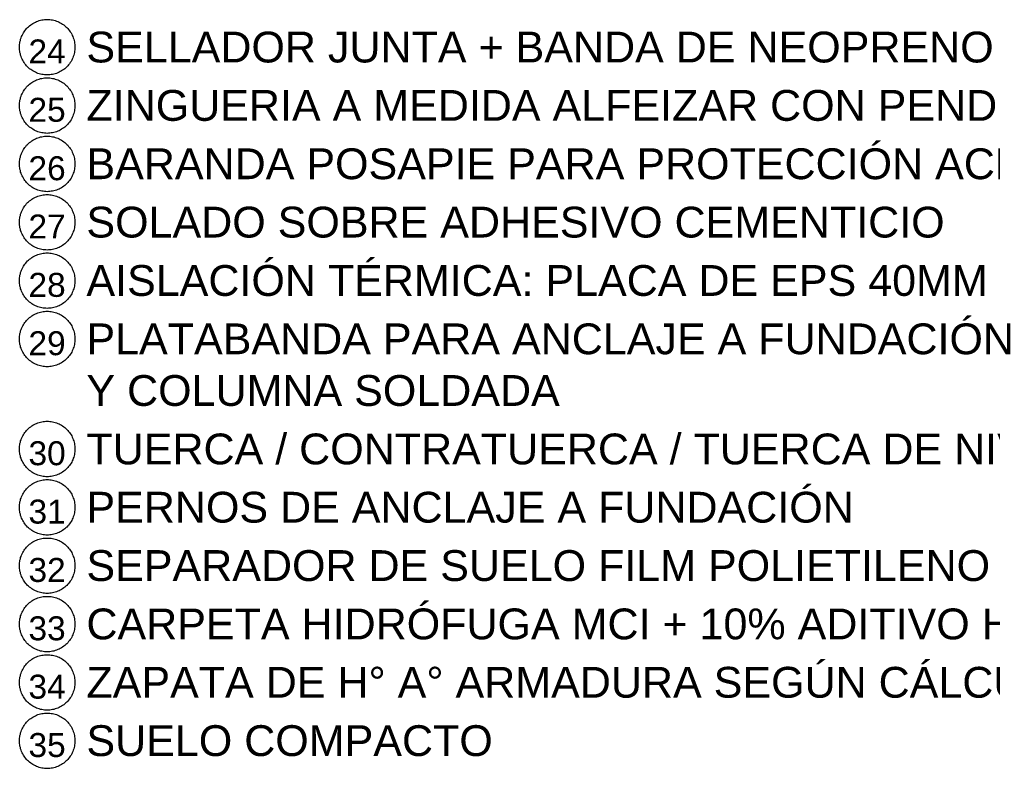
# Model space of a CAD drawing. Header units: millimetres. Extents: x 0 to 5940, y 0 to 8400.
# Drawn here: x 4010 to 5027, y 1641 to 2424 of the extents above; entities that cross this region are included whole.
import ezdxf

# ---------------------------------------------------------------- set-up
doc = ezdxf.new("R2010")
doc.units = ezdxf.units.MM
doc.header["$LTSCALE"] = 20
doc.layers.add('1-CORTE-LINEAS', color=7, linetype='Continuous')
doc.layers.add('3-REFERENCIAS', color=7, linetype='Continuous')
doc.styles.add('ARIAL', font='arial.ttf')

msp = doc.modelspace()

# ---------------------------------------------------------------- linework, layer by layer
at = {"layer": '1-CORTE-LINEAS', "color": 7, "lineweight": 15}
for points in [[(4068, 2395), (4067.9, 2393.6), (4067.8, 2392.2), (4067.7, 2390.8), (4067.4, 2389.4), (4067.1, 2388), (4066.7, 2386.6), (4066.3, 2385.3), (4065.8, 2383.9), (4065.2, 2382.6), (4064.6, 2381.4), (4063.9, 2380.1), (4063.1, 2378.9), (4062.3, 2377.8), (4061.4, 2376.6), (4060.5, 2375.6), (4059.5, 2374.5), (4058.5, 2373.6), (4057.4, 2372.6), (4056.3, 2371.8), (4055.1, 2370.9), (4053.9, 2370.2), (4052.7, 2369.5), (4051.4, 2368.8), (4050.1, 2368.3), (4048.7, 2367.7), (4047.4, 2367.3), (4046, 2366.9), (4044.6, 2366.6), (4043.2, 2366.4), (4041.8, 2366.2), (4040.4, 2366.1), (4039, 2366), (4037.6, 2366.1), (4036.1, 2366.2), (4034.7, 2366.4), (4033.3, 2366.6), (4031.9, 2366.9), (4030.6, 2367.3), (4029.2, 2367.7), (4027.9, 2368.3), (4026.6, 2368.8), (4025.3, 2369.5), (4024.1, 2370.2), (4022.9, 2370.9), (4021.7, 2371.8), (4020.6, 2372.6), (4019.5, 2373.6), (4018.5, 2374.5), (4017.5, 2375.6), (4016.6, 2376.6), (4015.7, 2377.8), (4014.9, 2378.9), (4014.1, 2380.1), (4013.4, 2381.4), (4012.8, 2382.6), (4012.2, 2383.9), (4011.7, 2385.3), (4011.2, 2386.6), (4010.9, 2388), (4010.5, 2389.4), (4010.3, 2390.8), (4010.1, 2392.2), (4010, 2393.6), (4010, 2395), (4010, 2396.5), (4010.1, 2397.9), (4010.3, 2399.3), (4010.5, 2400.7), (4010.9, 2402.1), (4011.2, 2403.5), (4011.7, 2404.8), (4012.2, 2406.1), (4012.8, 2407.4), (4013.4, 2408.7), (4014.1, 2410), (4014.9, 2411.2), (4015.7, 2412.3), (4016.6, 2413.4), (4017.5, 2414.5), (4018.5, 2415.5), (4019.5, 2416.5), (4020.6, 2417.5), (4021.7, 2418.3), (4022.9, 2419.2), (4024.1, 2419.9), (4025.3, 2420.6), (4026.6, 2421.3), (4027.9, 2421.8), (4029.2, 2422.3), (4030.6, 2422.8), (4031.9, 2423.2), (4033.3, 2423.5), (4034.7, 2423.7), (4036.1, 2423.9), (4037.6, 2424), (4039, 2424), (4040.4, 2424), (4041.8, 2423.9), (4043.2, 2423.7), (4044.6, 2423.5), (4046, 2423.2), (4047.4, 2422.8), (4048.7, 2422.3), (4050.1, 2421.8), (4051.4, 2421.3), (4052.7, 2420.6), (4053.9, 2419.9), (4055.1, 2419.2), (4056.3, 2418.3), (4057.4, 2417.5), (4058.5, 2416.5), (4059.5, 2415.5), (4060.5, 2414.5), (4061.4, 2413.4), (4062.3, 2412.3), (4063.1, 2411.2), (4063.9, 2410), (4064.6, 2408.7), (4065.2, 2407.4), (4065.8, 2406.1), (4066.3, 2404.8), (4066.7, 2403.5), (4067.1, 2402.1), (4067.4, 2400.7), (4067.7, 2399.3), (4067.8, 2397.9), (4067.9, 2396.5), (4068, 2395)], [(4068, 2334), (4067.9, 2332.6), (4067.8, 2331.2), (4067.7, 2329.8), (4067.4, 2328.4), (4067.1, 2327), (4066.7, 2325.6), (4066.3, 2324.3), (4065.8, 2322.9), (4065.2, 2321.6), (4064.6, 2320.4), (4063.9, 2319.1), (4063.1, 2317.9), (4062.3, 2316.8), (4061.4, 2315.6), (4060.5, 2314.6), (4059.5, 2313.5), (4058.5, 2312.6), (4057.4, 2311.6), (4056.3, 2310.8), (4055.1, 2309.9), (4053.9, 2309.2), (4052.7, 2308.5), (4051.4, 2307.8), (4050.1, 2307.3), (4048.7, 2306.7), (4047.4, 2306.3), (4046, 2305.9), (4044.6, 2305.6), (4043.2, 2305.4), (4041.8, 2305.2), (4040.4, 2305.1), (4039, 2305), (4037.6, 2305.1), (4036.1, 2305.2), (4034.7, 2305.4), (4033.3, 2305.6), (4031.9, 2305.9), (4030.6, 2306.3), (4029.2, 2306.7), (4027.9, 2307.3), (4026.6, 2307.8), (4025.3, 2308.5), (4024.1, 2309.2), (4022.9, 2309.9), (4021.7, 2310.8), (4020.6, 2311.6), (4019.5, 2312.6), (4018.5, 2313.5), (4017.5, 2314.6), (4016.6, 2315.6), (4015.7, 2316.8), (4014.9, 2317.9), (4014.1, 2319.1), (4013.4, 2320.4), (4012.8, 2321.6), (4012.2, 2322.9), (4011.7, 2324.3), (4011.2, 2325.6), (4010.9, 2327), (4010.5, 2328.4), (4010.3, 2329.8), (4010.1, 2331.2), (4010, 2332.6), (4010, 2334), (4010, 2335.5), (4010.1, 2336.9), (4010.3, 2338.3), (4010.5, 2339.7), (4010.9, 2341.1), (4011.2, 2342.5), (4011.7, 2343.8), (4012.2, 2345.1), (4012.8, 2346.4), (4013.4, 2347.7), (4014.1, 2349), (4014.9, 2350.2), (4015.7, 2351.3), (4016.6, 2352.4), (4017.5, 2353.5), (4018.5, 2354.5), (4019.5, 2355.5), (4020.6, 2356.5), (4021.7, 2357.3), (4022.9, 2358.2), (4024.1, 2358.9), (4025.3, 2359.6), (4026.6, 2360.3), (4027.9, 2360.8), (4029.2, 2361.3), (4030.6, 2361.8), (4031.9, 2362.2), (4033.3, 2362.5), (4034.7, 2362.7), (4036.1, 2362.9), (4037.6, 2363), (4039, 2363), (4040.4, 2363), (4041.8, 2362.9), (4043.2, 2362.7), (4044.6, 2362.5), (4046, 2362.2), (4047.4, 2361.8), (4048.7, 2361.3), (4050.1, 2360.8), (4051.4, 2360.3), (4052.7, 2359.6), (4053.9, 2358.9), (4055.1, 2358.2), (4056.3, 2357.3), (4057.4, 2356.5), (4058.5, 2355.5), (4059.5, 2354.5), (4060.5, 2353.5), (4061.4, 2352.4), (4062.3, 2351.3), (4063.1, 2350.2), (4063.9, 2349), (4064.6, 2347.7), (4065.2, 2346.4), (4065.8, 2345.1), (4066.3, 2343.8), (4066.7, 2342.5), (4067.1, 2341.1), (4067.4, 2339.7), (4067.7, 2338.3), (4067.8, 2336.9), (4067.9, 2335.5), (4068, 2334)], [(4068, 2273), (4067.9, 2271.6), (4067.8, 2270.2), (4067.7, 2268.8), (4067.4, 2267.4), (4067.1, 2266), (4066.7, 2264.6), (4066.3, 2263.3), (4065.8, 2261.9), (4065.2, 2260.6), (4064.6, 2259.4), (4063.9, 2258.1), (4063.1, 2256.9), (4062.3, 2255.8), (4061.4, 2254.6), (4060.5, 2253.6), (4059.5, 2252.5), (4058.5, 2251.6), (4057.4, 2250.6), (4056.3, 2249.8), (4055.1, 2248.9), (4053.9, 2248.2), (4052.7, 2247.5), (4051.4, 2246.8), (4050.1, 2246.3), (4048.7, 2245.7), (4047.4, 2245.3), (4046, 2244.9), (4044.6, 2244.6), (4043.2, 2244.4), (4041.8, 2244.2), (4040.4, 2244.1), (4039, 2244), (4037.6, 2244.1), (4036.1, 2244.2), (4034.7, 2244.4), (4033.3, 2244.6), (4031.9, 2244.9), (4030.6, 2245.3), (4029.2, 2245.7), (4027.9, 2246.3), (4026.6, 2246.8), (4025.3, 2247.5), (4024.1, 2248.2), (4022.9, 2248.9), (4021.7, 2249.8), (4020.6, 2250.6), (4019.5, 2251.6), (4018.5, 2252.5), (4017.5, 2253.6), (4016.6, 2254.6), (4015.7, 2255.8), (4014.9, 2256.9), (4014.1, 2258.1), (4013.4, 2259.4), (4012.8, 2260.6), (4012.2, 2261.9), (4011.7, 2263.3), (4011.2, 2264.6), (4010.9, 2266), (4010.5, 2267.4), (4010.3, 2268.8), (4010.1, 2270.2), (4010, 2271.6), (4010, 2273), (4010, 2274.5), (4010.1, 2275.9), (4010.3, 2277.3), (4010.5, 2278.7), (4010.9, 2280.1), (4011.2, 2281.5), (4011.7, 2282.8), (4012.2, 2284.1), (4012.8, 2285.4), (4013.4, 2286.7), (4014.1, 2288), (4014.9, 2289.2), (4015.7, 2290.3), (4016.6, 2291.4), (4017.5, 2292.5), (4018.5, 2293.5), (4019.5, 2294.5), (4020.6, 2295.5), (4021.7, 2296.3), (4022.9, 2297.2), (4024.1, 2297.9), (4025.3, 2298.6), (4026.6, 2299.3), (4027.9, 2299.8), (4029.2, 2300.3), (4030.6, 2300.8), (4031.9, 2301.2), (4033.3, 2301.5), (4034.7, 2301.7), (4036.1, 2301.9), (4037.6, 2302), (4039, 2302), (4040.4, 2302), (4041.8, 2301.9), (4043.2, 2301.7), (4044.6, 2301.5), (4046, 2301.2), (4047.4, 2300.8), (4048.7, 2300.3), (4050.1, 2299.8), (4051.4, 2299.3), (4052.7, 2298.6), (4053.9, 2297.9), (4055.1, 2297.2), (4056.3, 2296.3), (4057.4, 2295.5), (4058.5, 2294.5), (4059.5, 2293.5), (4060.5, 2292.5), (4061.4, 2291.4), (4062.3, 2290.3), (4063.1, 2289.2), (4063.9, 2288), (4064.6, 2286.7), (4065.2, 2285.4), (4065.8, 2284.1), (4066.3, 2282.8), (4066.7, 2281.5), (4067.1, 2280.1), (4067.4, 2278.7), (4067.7, 2277.3), (4067.8, 2275.9), (4067.9, 2274.5), (4068, 2273)], [(4068, 2212), (4067.9, 2210.6), (4067.8, 2209.2), (4067.7, 2207.8), (4067.4, 2206.4), (4067.1, 2205), (4066.7, 2203.6), (4066.3, 2202.3), (4065.8, 2200.9), (4065.2, 2199.6), (4064.6, 2198.4), (4063.9, 2197.1), (4063.1, 2195.9), (4062.3, 2194.8), (4061.4, 2193.6), (4060.5, 2192.6), (4059.5, 2191.5), (4058.5, 2190.6), (4057.4, 2189.6), (4056.3, 2188.8), (4055.1, 2187.9), (4053.9, 2187.2), (4052.7, 2186.5), (4051.4, 2185.8), (4050.1, 2185.3), (4048.7, 2184.7), (4047.4, 2184.3), (4046, 2183.9), (4044.6, 2183.6), (4043.2, 2183.4), (4041.8, 2183.2), (4040.4, 2183.1), (4039, 2183), (4037.6, 2183.1), (4036.1, 2183.2), (4034.7, 2183.4), (4033.3, 2183.6), (4031.9, 2183.9), (4030.6, 2184.3), (4029.2, 2184.7), (4027.9, 2185.3), (4026.6, 2185.8), (4025.3, 2186.5), (4024.1, 2187.2), (4022.9, 2187.9), (4021.7, 2188.8), (4020.6, 2189.6), (4019.5, 2190.6), (4018.5, 2191.5), (4017.5, 2192.6), (4016.6, 2193.6), (4015.7, 2194.8), (4014.9, 2195.9), (4014.1, 2197.1), (4013.4, 2198.4), (4012.8, 2199.6), (4012.2, 2200.9), (4011.7, 2202.3), (4011.2, 2203.6), (4010.9, 2205), (4010.5, 2206.4), (4010.3, 2207.8), (4010.1, 2209.2), (4010, 2210.6), (4010, 2212), (4010, 2213.5), (4010.1, 2214.9), (4010.3, 2216.3), (4010.5, 2217.7), (4010.9, 2219.1), (4011.2, 2220.5), (4011.7, 2221.8), (4012.2, 2223.1), (4012.8, 2224.4), (4013.4, 2225.7), (4014.1, 2227), (4014.9, 2228.2), (4015.7, 2229.3), (4016.6, 2230.4), (4017.5, 2231.5), (4018.5, 2232.6), (4019.5, 2233.5), (4020.6, 2234.5), (4021.7, 2235.3), (4022.9, 2236.2), (4024.1, 2236.9), (4025.3, 2237.6), (4026.6, 2238.3), (4027.9, 2238.8), (4029.2, 2239.3), (4030.6, 2239.8), (4031.9, 2240.2), (4033.3, 2240.5), (4034.7, 2240.7), (4036.1, 2240.9), (4037.6, 2241), (4039, 2241), (4040.4, 2241), (4041.8, 2240.9), (4043.2, 2240.7), (4044.6, 2240.5), (4046, 2240.2), (4047.4, 2239.8), (4048.7, 2239.3), (4050.1, 2238.8), (4051.4, 2238.3), (4052.7, 2237.6), (4053.9, 2236.9), (4055.1, 2236.2), (4056.3, 2235.3), (4057.4, 2234.5), (4058.5, 2233.5), (4059.5, 2232.6), (4060.5, 2231.5), (4061.4, 2230.4), (4062.3, 2229.3), (4063.1, 2228.2), (4063.9, 2227), (4064.6, 2225.7), (4065.2, 2224.4), (4065.8, 2223.1), (4066.3, 2221.8), (4066.7, 2220.5), (4067.1, 2219.1), (4067.4, 2217.7), (4067.7, 2216.3), (4067.8, 2214.9), (4067.9, 2213.5), (4068, 2212)], [(4068, 2151), (4067.9, 2149.6), (4067.8, 2148.2), (4067.7, 2146.8), (4067.4, 2145.4), (4067.1, 2144), (4066.7, 2142.6), (4066.3, 2141.3), (4065.8, 2139.9), (4065.2, 2138.6), (4064.6, 2137.4), (4063.9, 2136.1), (4063.1, 2134.9), (4062.3, 2133.8), (4061.4, 2132.6), (4060.5, 2131.6), (4059.5, 2130.5), (4058.5, 2129.6), (4057.4, 2128.6), (4056.3, 2127.8), (4055.1, 2126.9), (4053.9, 2126.2), (4052.7, 2125.5), (4051.4, 2124.8), (4050.1, 2124.3), (4048.7, 2123.7), (4047.4, 2123.3), (4046, 2122.9), (4044.6, 2122.6), (4043.2, 2122.4), (4041.8, 2122.2), (4040.4, 2122.1), (4039, 2122), (4037.6, 2122.1), (4036.1, 2122.2), (4034.7, 2122.4), (4033.3, 2122.6), (4031.9, 2122.9), (4030.6, 2123.3), (4029.2, 2123.7), (4027.9, 2124.3), (4026.6, 2124.8), (4025.3, 2125.5), (4024.1, 2126.2), (4022.9, 2126.9), (4021.7, 2127.8), (4020.6, 2128.6), (4019.5, 2129.6), (4018.5, 2130.5), (4017.5, 2131.6), (4016.6, 2132.6), (4015.7, 2133.8), (4014.9, 2134.9), (4014.1, 2136.1), (4013.4, 2137.4), (4012.8, 2138.6), (4012.2, 2139.9), (4011.7, 2141.3), (4011.2, 2142.6), (4010.9, 2144), (4010.5, 2145.4), (4010.3, 2146.8), (4010.1, 2148.2), (4010, 2149.6), (4010, 2151), (4010, 2152.5), (4010.1, 2153.9), (4010.3, 2155.3), (4010.5, 2156.7), (4010.9, 2158.1), (4011.2, 2159.5), (4011.7, 2160.8), (4012.2, 2162.1), (4012.8, 2163.4), (4013.4, 2164.7), (4014.1, 2166), (4014.9, 2167.2), (4015.7, 2168.3), (4016.6, 2169.4), (4017.5, 2170.5), (4018.5, 2171.6), (4019.5, 2172.5), (4020.6, 2173.5), (4021.7, 2174.3), (4022.9, 2175.2), (4024.1, 2175.9), (4025.3, 2176.6), (4026.6, 2177.3), (4027.9, 2177.8), (4029.2, 2178.3), (4030.6, 2178.8), (4031.9, 2179.2), (4033.3, 2179.5), (4034.7, 2179.7), (4036.1, 2179.9), (4037.6, 2180), (4039, 2180), (4040.4, 2180), (4041.8, 2179.9), (4043.2, 2179.7), (4044.6, 2179.5), (4046, 2179.2), (4047.4, 2178.8), (4048.7, 2178.3), (4050.1, 2177.8), (4051.4, 2177.3), (4052.7, 2176.6), (4053.9, 2175.9), (4055.1, 2175.2), (4056.3, 2174.3), (4057.4, 2173.5), (4058.5, 2172.5), (4059.5, 2171.5), (4060.5, 2170.5), (4061.4, 2169.4), (4062.3, 2168.3), (4063.1, 2167.2), (4063.9, 2166), (4064.6, 2164.7), (4065.2, 2163.4), (4065.8, 2162.1), (4066.3, 2160.8), (4066.7, 2159.5), (4067.1, 2158.1), (4067.4, 2156.7), (4067.7, 2155.3), (4067.8, 2153.9), (4067.9, 2152.5), (4068, 2151)], [(4068, 2090), (4067.9, 2088.6), (4067.8, 2087.2), (4067.7, 2085.8), (4067.4, 2084.4), (4067.1, 2083), (4066.7, 2081.6), (4066.3, 2080.3), (4065.8, 2078.9), (4065.2, 2077.6), (4064.6, 2076.4), (4063.9, 2075.1), (4063.1, 2073.9), (4062.3, 2072.8), (4061.4, 2071.6), (4060.5, 2070.6), (4059.5, 2069.5), (4058.5, 2068.6), (4057.4, 2067.6), (4056.3, 2066.8), (4055.1, 2065.9), (4053.9, 2065.2), (4052.7, 2064.5), (4051.4, 2063.8), (4050.1, 2063.3), (4048.7, 2062.7), (4047.4, 2062.3), (4046, 2061.9), (4044.6, 2061.6), (4043.2, 2061.4), (4041.8, 2061.2), (4040.4, 2061.1), (4039, 2061), (4037.6, 2061.1), (4036.1, 2061.2), (4034.7, 2061.4), (4033.3, 2061.6), (4031.9, 2061.9), (4030.6, 2062.3), (4029.2, 2062.7), (4027.9, 2063.3), (4026.6, 2063.8), (4025.3, 2064.5), (4024.1, 2065.2), (4022.9, 2065.9), (4021.7, 2066.8), (4020.6, 2067.6), (4019.5, 2068.6), (4018.5, 2069.5), (4017.5, 2070.6), (4016.6, 2071.6), (4015.7, 2072.8), (4014.9, 2073.9), (4014.1, 2075.1), (4013.4, 2076.4), (4012.8, 2077.6), (4012.2, 2078.9), (4011.7, 2080.3), (4011.2, 2081.6), (4010.9, 2083), (4010.5, 2084.4), (4010.3, 2085.8), (4010.1, 2087.2), (4010, 2088.6), (4010, 2090), (4010, 2091.5), (4010.1, 2092.9), (4010.3, 2094.3), (4010.5, 2095.7), (4010.9, 2097.1), (4011.2, 2098.5), (4011.7, 2099.8), (4012.2, 2101.1), (4012.8, 2102.4), (4013.4, 2103.7), (4014.1, 2105), (4014.9, 2106.2), (4015.7, 2107.3), (4016.6, 2108.4), (4017.5, 2109.5), (4018.5, 2110.5), (4019.5, 2111.5), (4020.6, 2112.5), (4021.7, 2113.3), (4022.9, 2114.2), (4024.1, 2114.9), (4025.3, 2115.6), (4026.6, 2116.3), (4027.9, 2116.8), (4029.2, 2117.3), (4030.6, 2117.8), (4031.9, 2118.2), (4033.3, 2118.5), (4034.7, 2118.7), (4036.1, 2118.9), (4037.6, 2119), (4039, 2119), (4040.4, 2119), (4041.8, 2118.9), (4043.2, 2118.7), (4044.6, 2118.5), (4046, 2118.2), (4047.4, 2117.8), (4048.7, 2117.3), (4050.1, 2116.8), (4051.4, 2116.3), (4052.7, 2115.6), (4053.9, 2114.9), (4055.1, 2114.2), (4056.3, 2113.3), (4057.4, 2112.5), (4058.5, 2111.5), (4059.5, 2110.5), (4060.5, 2109.5), (4061.4, 2108.4), (4062.3, 2107.3), (4063.1, 2106.2), (4063.9, 2105), (4064.6, 2103.7), (4065.2, 2102.4), (4065.8, 2101.1), (4066.3, 2099.8), (4066.7, 2098.5), (4067.1, 2097.1), (4067.4, 2095.7), (4067.7, 2094.3), (4067.8, 2092.9), (4067.9, 2091.5), (4068, 2090)], [(4068, 1975), (4067.9, 1973.6), (4067.8, 1972.2), (4067.7, 1970.8), (4067.4, 1969.4), (4067.1, 1968), (4066.7, 1966.6), (4066.3, 1965.3), (4065.8, 1963.9), (4065.2, 1962.6), (4064.6, 1961.4), (4063.9, 1960.1), (4063.1, 1958.9), (4062.3, 1957.8), (4061.4, 1956.6), (4060.5, 1955.6), (4059.5, 1954.5), (4058.5, 1953.6), (4057.4, 1952.6), (4056.3, 1951.8), (4055.1, 1950.9), (4053.9, 1950.2), (4052.7, 1949.5), (4051.4, 1948.8), (4050.1, 1948.3), (4048.7, 1947.7), (4047.4, 1947.3), (4046, 1946.9), (4044.6, 1946.6), (4043.2, 1946.4), (4041.8, 1946.2), (4040.4, 1946.1), (4039, 1946), (4037.6, 1946.1), (4036.1, 1946.2), (4034.7, 1946.4), (4033.3, 1946.6), (4031.9, 1946.9), (4030.6, 1947.3), (4029.2, 1947.7), (4027.9, 1948.3), (4026.6, 1948.8), (4025.3, 1949.5), (4024.1, 1950.2), (4022.9, 1950.9), (4021.7, 1951.8), (4020.6, 1952.6), (4019.5, 1953.6), (4018.5, 1954.5), (4017.5, 1955.6), (4016.6, 1956.6), (4015.7, 1957.8), (4014.9, 1958.9), (4014.1, 1960.1), (4013.4, 1961.4), (4012.8, 1962.6), (4012.2, 1963.9), (4011.7, 1965.3), (4011.2, 1966.6), (4010.9, 1968), (4010.5, 1969.4), (4010.3, 1970.8), (4010.1, 1972.2), (4010, 1973.6), (4010, 1975), (4010, 1976.5), (4010.1, 1977.9), (4010.3, 1979.3), (4010.5, 1980.7), (4010.9, 1982.1), (4011.2, 1983.5), (4011.7, 1984.8), (4012.2, 1986.1), (4012.8, 1987.4), (4013.4, 1988.7), (4014.1, 1990), (4014.9, 1991.2), (4015.7, 1992.3), (4016.6, 1993.4), (4017.5, 1994.5), (4018.5, 1995.6), (4019.5, 1996.5), (4020.6, 1997.5), (4021.7, 1998.3), (4022.9, 1999.2), (4024.1, 1999.9), (4025.3, 2000.6), (4026.6, 2001.3), (4027.9, 2001.8), (4029.2, 2002.4), (4030.6, 2002.8), (4031.9, 2003.2), (4033.3, 2003.5), (4034.7, 2003.7), (4036.1, 2003.9), (4037.6, 2004), (4039, 2004), (4040.4, 2004), (4041.8, 2003.9), (4043.2, 2003.7), (4044.6, 2003.5), (4046, 2003.2), (4047.4, 2002.8), (4048.7, 2002.4), (4050.1, 2001.8), (4051.4, 2001.3), (4052.7, 2000.6), (4053.9, 1999.9), (4055.1, 1999.2), (4056.3, 1998.3), (4057.4, 1997.5), (4058.5, 1996.5), (4059.5, 1995.6), (4060.5, 1994.5), (4061.4, 1993.4), (4062.3, 1992.3), (4063.1, 1991.2), (4063.9, 1990), (4064.6, 1988.7), (4065.2, 1987.4), (4065.8, 1986.1), (4066.3, 1984.8), (4066.7, 1983.5), (4067.1, 1982.1), (4067.4, 1980.7), (4067.7, 1979.3), (4067.8, 1977.9), (4067.9, 1976.5), (4068, 1975)], [(4068, 1914), (4067.9, 1912.6), (4067.8, 1911.2), (4067.7, 1909.8), (4067.4, 1908.4), (4067.1, 1907), (4066.7, 1905.6), (4066.3, 1904.3), (4065.8, 1902.9), (4065.2, 1901.6), (4064.6, 1900.4), (4063.9, 1899.1), (4063.1, 1897.9), (4062.3, 1896.8), (4061.4, 1895.6), (4060.5, 1894.6), (4059.5, 1893.5), (4058.5, 1892.6), (4057.4, 1891.6), (4056.3, 1890.8), (4055.1, 1889.9), (4053.9, 1889.2), (4052.7, 1888.5), (4051.4, 1887.8), (4050.1, 1887.3), (4048.7, 1886.7), (4047.4, 1886.3), (4046, 1885.9), (4044.6, 1885.6), (4043.2, 1885.4), (4041.8, 1885.2), (4040.4, 1885.1), (4039, 1885), (4037.6, 1885.1), (4036.1, 1885.2), (4034.7, 1885.4), (4033.3, 1885.6), (4031.9, 1885.9), (4030.6, 1886.3), (4029.2, 1886.7), (4027.9, 1887.3), (4026.6, 1887.8), (4025.3, 1888.5), (4024.1, 1889.2), (4022.9, 1889.9), (4021.7, 1890.8), (4020.6, 1891.6), (4019.5, 1892.6), (4018.5, 1893.5), (4017.5, 1894.6), (4016.6, 1895.6), (4015.7, 1896.8), (4014.9, 1897.9), (4014.1, 1899.1), (4013.4, 1900.4), (4012.8, 1901.6), (4012.2, 1902.9), (4011.7, 1904.3), (4011.2, 1905.6), (4010.9, 1907), (4010.5, 1908.4), (4010.3, 1909.8), (4010.1, 1911.2), (4010, 1912.6), (4010, 1914), (4010, 1915.5), (4010.1, 1916.9), (4010.3, 1918.3), (4010.5, 1919.7), (4010.9, 1921.1), (4011.2, 1922.5), (4011.7, 1923.8), (4012.2, 1925.1), (4012.8, 1926.4), (4013.4, 1927.7), (4014.1, 1929), (4014.9, 1930.2), (4015.7, 1931.3), (4016.6, 1932.4), (4017.5, 1933.5), (4018.5, 1934.6), (4019.5, 1935.5), (4020.6, 1936.5), (4021.7, 1937.3), (4022.9, 1938.2), (4024.1, 1938.9), (4025.3, 1939.6), (4026.6, 1940.3), (4027.9, 1940.8), (4029.2, 1941.4), (4030.6, 1941.8), (4031.9, 1942.2), (4033.3, 1942.5), (4034.7, 1942.7), (4036.1, 1942.9), (4037.6, 1943), (4039, 1943), (4040.4, 1943), (4041.8, 1942.9), (4043.2, 1942.7), (4044.6, 1942.5), (4046, 1942.2), (4047.4, 1941.8), (4048.7, 1941.4), (4050.1, 1940.8), (4051.4, 1940.3), (4052.7, 1939.6), (4053.9, 1938.9), (4055.1, 1938.2), (4056.3, 1937.3), (4057.4, 1936.5), (4058.5, 1935.5), (4059.5, 1934.6), (4060.5, 1933.5), (4061.4, 1932.4), (4062.3, 1931.3), (4063.1, 1930.2), (4063.9, 1929), (4064.6, 1927.7), (4065.2, 1926.4), (4065.8, 1925.1), (4066.3, 1923.8), (4066.7, 1922.5), (4067.1, 1921.1), (4067.4, 1919.7), (4067.7, 1918.3), (4067.8, 1916.9), (4067.9, 1915.5), (4068, 1914)], [(4068, 1853), (4067.9, 1851.6), (4067.8, 1850.2), (4067.7, 1848.8), (4067.4, 1847.4), (4067.1, 1846), (4066.7, 1844.6), (4066.3, 1843.3), (4065.8, 1841.9), (4065.2, 1840.6), (4064.6, 1839.4), (4063.9, 1838.1), (4063.1, 1836.9), (4062.3, 1835.8), (4061.4, 1834.6), (4060.5, 1833.6), (4059.5, 1832.5), (4058.5, 1831.6), (4057.4, 1830.6), (4056.3, 1829.8), (4055.1, 1828.9), (4053.9, 1828.2), (4052.7, 1827.5), (4051.4, 1826.8), (4050.1, 1826.3), (4048.7, 1825.7), (4047.4, 1825.3), (4046, 1824.9), (4044.6, 1824.6), (4043.2, 1824.4), (4041.8, 1824.2), (4040.4, 1824.1), (4039, 1824), (4037.6, 1824.1), (4036.1, 1824.2), (4034.7, 1824.4), (4033.3, 1824.6), (4031.9, 1824.9), (4030.6, 1825.3), (4029.2, 1825.7), (4027.9, 1826.3), (4026.6, 1826.8), (4025.3, 1827.5), (4024.1, 1828.2), (4022.9, 1828.9), (4021.7, 1829.8), (4020.6, 1830.6), (4019.5, 1831.6), (4018.5, 1832.5), (4017.5, 1833.6), (4016.6, 1834.6), (4015.7, 1835.8), (4014.9, 1836.9), (4014.1, 1838.1), (4013.4, 1839.4), (4012.8, 1840.6), (4012.2, 1841.9), (4011.7, 1843.3), (4011.2, 1844.6), (4010.9, 1846), (4010.5, 1847.4), (4010.3, 1848.8), (4010.1, 1850.2), (4010, 1851.6), (4010, 1853), (4010, 1854.5), (4010.1, 1855.9), (4010.3, 1857.3), (4010.5, 1858.7), (4010.9, 1860.1), (4011.2, 1861.5), (4011.7, 1862.8), (4012.2, 1864.1), (4012.8, 1865.4), (4013.4, 1866.7), (4014.1, 1868), (4014.9, 1869.2), (4015.7, 1870.3), (4016.6, 1871.4), (4017.5, 1872.5), (4018.5, 1873.6), (4019.5, 1874.5), (4020.6, 1875.5), (4021.7, 1876.3), (4022.9, 1877.2), (4024.1, 1877.9), (4025.3, 1878.6), (4026.6, 1879.3), (4027.9, 1879.8), (4029.2, 1880.4), (4030.6, 1880.8), (4031.9, 1881.2), (4033.3, 1881.5), (4034.7, 1881.7), (4036.1, 1881.9), (4037.6, 1882), (4039, 1882), (4040.4, 1882), (4041.8, 1881.9), (4043.2, 1881.7), (4044.6, 1881.5), (4046, 1881.2), (4047.4, 1880.8), (4048.7, 1880.4), (4050.1, 1879.8), (4051.4, 1879.3), (4052.7, 1878.6), (4053.9, 1877.9), (4055.1, 1877.2), (4056.3, 1876.3), (4057.4, 1875.5), (4058.5, 1874.5), (4059.5, 1873.6), (4060.5, 1872.5), (4061.4, 1871.4), (4062.3, 1870.3), (4063.1, 1869.2), (4063.9, 1868), (4064.6, 1866.7), (4065.2, 1865.4), (4065.8, 1864.1), (4066.3, 1862.8), (4066.7, 1861.5), (4067.1, 1860.1), (4067.4, 1858.7), (4067.7, 1857.3), (4067.8, 1855.9), (4067.9, 1854.5), (4068, 1853)], [(4068, 1792), (4067.9, 1790.6), (4067.8, 1789.2), (4067.7, 1787.8), (4067.4, 1786.4), (4067.1, 1785), (4066.7, 1783.6), (4066.3, 1782.3), (4065.8, 1780.9), (4065.2, 1779.6), (4064.6, 1778.4), (4063.9, 1777.1), (4063.1, 1775.9), (4062.3, 1774.8), (4061.4, 1773.7), (4060.5, 1772.6), (4059.5, 1771.5), (4058.5, 1770.6), (4057.4, 1769.6), (4056.3, 1768.8), (4055.1, 1767.9), (4053.9, 1767.2), (4052.7, 1766.5), (4051.4, 1765.8), (4050.1, 1765.3), (4048.7, 1764.7), (4047.4, 1764.3), (4046, 1763.9), (4044.6, 1763.6), (4043.2, 1763.4), (4041.8, 1763.2), (4040.4, 1763.1), (4039, 1763), (4037.6, 1763.1), (4036.1, 1763.2), (4034.7, 1763.4), (4033.3, 1763.6), (4031.9, 1763.9), (4030.6, 1764.3), (4029.2, 1764.7), (4027.9, 1765.3), (4026.6, 1765.8), (4025.3, 1766.5), (4024.1, 1767.2), (4022.9, 1767.9), (4021.7, 1768.8), (4020.6, 1769.6), (4019.5, 1770.6), (4018.5, 1771.5), (4017.5, 1772.6), (4016.6, 1773.7), (4015.7, 1774.8), (4014.9, 1775.9), (4014.1, 1777.1), (4013.4, 1778.4), (4012.8, 1779.6), (4012.2, 1780.9), (4011.7, 1782.3), (4011.2, 1783.6), (4010.9, 1785), (4010.5, 1786.4), (4010.3, 1787.8), (4010.1, 1789.2), (4010, 1790.6), (4010, 1792), (4010, 1793.5), (4010.1, 1794.9), (4010.3, 1796.3), (4010.5, 1797.7), (4010.9, 1799.1), (4011.2, 1800.5), (4011.7, 1801.8), (4012.2, 1803.1), (4012.8, 1804.4), (4013.4, 1805.7), (4014.1, 1807), (4014.9, 1808.2), (4015.7, 1809.3), (4016.6, 1810.4), (4017.5, 1811.5), (4018.5, 1812.6), (4019.5, 1813.5), (4020.6, 1814.5), (4021.7, 1815.3), (4022.9, 1816.2), (4024.1, 1816.9), (4025.3, 1817.6), (4026.6, 1818.3), (4027.9, 1818.8), (4029.2, 1819.4), (4030.6, 1819.8), (4031.9, 1820.2), (4033.3, 1820.5), (4034.7, 1820.7), (4036.1, 1820.9), (4037.6, 1821), (4039, 1821), (4040.4, 1821), (4041.8, 1820.9), (4043.2, 1820.7), (4044.6, 1820.5), (4046, 1820.2), (4047.4, 1819.8), (4048.7, 1819.4), (4050.1, 1818.8), (4051.4, 1818.3), (4052.7, 1817.6), (4053.9, 1816.9), (4055.1, 1816.2), (4056.3, 1815.3), (4057.4, 1814.5), (4058.5, 1813.5), (4059.5, 1812.6), (4060.5, 1811.5), (4061.4, 1810.4), (4062.3, 1809.3), (4063.1, 1808.2), (4063.9, 1807), (4064.6, 1805.7), (4065.2, 1804.4), (4065.8, 1803.1), (4066.3, 1801.8), (4066.7, 1800.5), (4067.1, 1799.1), (4067.4, 1797.7), (4067.7, 1796.3), (4067.8, 1794.9), (4067.9, 1793.5), (4068, 1792)], [(4068, 1731), (4067.9, 1729.6), (4067.8, 1728.2), (4067.7, 1726.8), (4067.4, 1725.4), (4067.1, 1724), (4066.7, 1722.6), (4066.3, 1721.3), (4065.8, 1719.9), (4065.2, 1718.6), (4064.6, 1717.4), (4063.9, 1716.1), (4063.1, 1714.9), (4062.3, 1713.8), (4061.4, 1712.6), (4060.5, 1711.6), (4059.5, 1710.5), (4058.5, 1709.6), (4057.4, 1708.6), (4056.3, 1707.8), (4055.1, 1706.9), (4053.9, 1706.2), (4052.7, 1705.5), (4051.4, 1704.8), (4050.1, 1704.3), (4048.7, 1703.7), (4047.4, 1703.3), (4046, 1702.9), (4044.6, 1702.6), (4043.2, 1702.4), (4041.8, 1702.2), (4040.4, 1702.1), (4039, 1702), (4037.6, 1702.1), (4036.1, 1702.2), (4034.7, 1702.4), (4033.3, 1702.6), (4031.9, 1702.9), (4030.6, 1703.3), (4029.2, 1703.7), (4027.9, 1704.3), (4026.6, 1704.8), (4025.3, 1705.5), (4024.1, 1706.2), (4022.9, 1706.9), (4021.7, 1707.8), (4020.6, 1708.6), (4019.5, 1709.6), (4018.5, 1710.5), (4017.5, 1711.6), (4016.6, 1712.6), (4015.7, 1713.8), (4014.9, 1714.9), (4014.1, 1716.1), (4013.4, 1717.4), (4012.8, 1718.6), (4012.2, 1719.9), (4011.7, 1721.3), (4011.2, 1722.6), (4010.9, 1724), (4010.5, 1725.4), (4010.3, 1726.8), (4010.1, 1728.2), (4010, 1729.6), (4010, 1731), (4010, 1732.5), (4010.1, 1733.9), (4010.3, 1735.3), (4010.5, 1736.7), (4010.9, 1738.1), (4011.2, 1739.5), (4011.7, 1740.8), (4012.2, 1742.1), (4012.8, 1743.4), (4013.4, 1744.7), (4014.1, 1746), (4014.9, 1747.2), (4015.7, 1748.3), (4016.6, 1749.4), (4017.5, 1750.5), (4018.5, 1751.6), (4019.5, 1752.5), (4020.6, 1753.5), (4021.7, 1754.3), (4022.9, 1755.2), (4024.1, 1755.9), (4025.3, 1756.6), (4026.6, 1757.3), (4027.9, 1757.8), (4029.2, 1758.4), (4030.6, 1758.8), (4031.9, 1759.2), (4033.3, 1759.5), (4034.7, 1759.7), (4036.1, 1759.9), (4037.6, 1760), (4039, 1760), (4040.4, 1760), (4041.8, 1759.9), (4043.2, 1759.7), (4044.6, 1759.5), (4046, 1759.2), (4047.4, 1758.8), (4048.7, 1758.4), (4050.1, 1757.8), (4051.4, 1757.3), (4052.7, 1756.6), (4053.9, 1755.9), (4055.1, 1755.2), (4056.3, 1754.3), (4057.4, 1753.5), (4058.5, 1752.5), (4059.5, 1751.6), (4060.5, 1750.5), (4061.4, 1749.4), (4062.3, 1748.3), (4063.1, 1747.2), (4063.9, 1746), (4064.6, 1744.7), (4065.2, 1743.4), (4065.8, 1742.1), (4066.3, 1740.8), (4066.7, 1739.5), (4067.1, 1738.1), (4067.4, 1736.7), (4067.7, 1735.3), (4067.8, 1733.9), (4067.9, 1732.5), (4068, 1731)], [(4068, 1670), (4067.9, 1668.6), (4067.8, 1667.2), (4067.7, 1665.8), (4067.4, 1664.4), (4067.1, 1663), (4066.7, 1661.6), (4066.3, 1660.3), (4065.8, 1658.9), (4065.2, 1657.6), (4064.6, 1656.4), (4063.9, 1655.1), (4063.1, 1653.9), (4062.3, 1652.8), (4061.4, 1651.7), (4060.5, 1650.6), (4059.5, 1649.5), (4058.5, 1648.6), (4057.4, 1647.6), (4056.3, 1646.8), (4055.1, 1645.9), (4053.9, 1645.2), (4052.7, 1644.5), (4051.4, 1643.8), (4050.1, 1643.3), (4048.7, 1642.7), (4047.4, 1642.3), (4046, 1641.9), (4044.6, 1641.6), (4043.2, 1641.4), (4041.8, 1641.2), (4040.4, 1641.1), (4039, 1641), (4037.6, 1641.1), (4036.1, 1641.2), (4034.7, 1641.4), (4033.3, 1641.6), (4031.9, 1641.9), (4030.6, 1642.3), (4029.2, 1642.7), (4027.9, 1643.3), (4026.6, 1643.8), (4025.3, 1644.5), (4024.1, 1645.2), (4022.9, 1645.9), (4021.7, 1646.8), (4020.6, 1647.6), (4019.5, 1648.6), (4018.5, 1649.5), (4017.5, 1650.6), (4016.6, 1651.7), (4015.7, 1652.8), (4014.9, 1653.9), (4014.1, 1655.1), (4013.4, 1656.4), (4012.8, 1657.6), (4012.2, 1658.9), (4011.7, 1660.3), (4011.2, 1661.6), (4010.9, 1663), (4010.5, 1664.4), (4010.3, 1665.8), (4010.1, 1667.2), (4010, 1668.6), (4010, 1670), (4010, 1671.5), (4010.1, 1672.9), (4010.3, 1674.3), (4010.5, 1675.7), (4010.9, 1677.1), (4011.2, 1678.5), (4011.7, 1679.8), (4012.2, 1681.1), (4012.8, 1682.4), (4013.4, 1683.7), (4014.1, 1685), (4014.9, 1686.2), (4015.7, 1687.3), (4016.6, 1688.4), (4017.5, 1689.5), (4018.5, 1690.6), (4019.5, 1691.5), (4020.6, 1692.5), (4021.7, 1693.3), (4022.9, 1694.2), (4024.1, 1694.9), (4025.3, 1695.6), (4026.6, 1696.3), (4027.9, 1696.8), (4029.2, 1697.4), (4030.6, 1697.8), (4031.9, 1698.2), (4033.3, 1698.5), (4034.7, 1698.7), (4036.1, 1698.9), (4037.6, 1699), (4039, 1699), (4040.4, 1699), (4041.8, 1698.9), (4043.2, 1698.7), (4044.6, 1698.5), (4046, 1698.2), (4047.4, 1697.8), (4048.7, 1697.4), (4050.1, 1696.8), (4051.4, 1696.3), (4052.7, 1695.6), (4053.9, 1694.9), (4055.1, 1694.2), (4056.3, 1693.3), (4057.4, 1692.5), (4058.5, 1691.5), (4059.5, 1690.6), (4060.5, 1689.5), (4061.4, 1688.4), (4062.3, 1687.3), (4063.1, 1686.2), (4063.9, 1685), (4064.6, 1683.7), (4065.2, 1682.4), (4065.8, 1681.1), (4066.3, 1679.8), (4066.7, 1678.5), (4067.1, 1677.1), (4067.4, 1675.7), (4067.7, 1674.3), (4067.8, 1672.9), (4067.9, 1671.5), (4068, 1670)]]:
    msp.add_lwpolyline(points, dxfattribs=at)

# ---------------------------------------------------------------- texts
at = {"layer": '3-REFERENCIAS', "color": 7, "style": 'ARIAL'}
for s, height, p in [('SELLADOR JUNTA + BANDA DE NEOPRENO', 32.205, (4080, 2379.1)), ('24', 25.04, (4019.4, 2378.1)), ('ZINGUERIA A MEDIDA ALFEIZAR CON PENDIENTE', 32.205, (4080, 2318.1)), ('25', 25.04, (4019.4, 2317.1)), ('BARANDA POSAPIE PARA PROTECCIÓN ACERO INOXIDABLE', 32.205, (4080, 2257.1)), ('26', 25.04, (4019.4, 2256)), ('SOLADO SOBRE ADHESIVO CEMENTICIO', 32.205, (4080, 2196.1)), ('27', 25.04, (4019.4, 2195.1)), ('AISLACIÓN TÉRMICA: PLACA DE EPS 40MM', 32.205, (4080, 2135.1)), ('28', 25.04, (4019.4, 2134.1)), ('PLATABANDA PARA ANCLAJE A FUNDACIÓN', 32.205, (4080, 2074.1)), ('29', 25.04, (4019.4, 2073.1)), ('Y COLUMNA SOLDADA', 32.205, (4080, 2020.1)), ('TUERCA / CONTRATUERCA / TUERCA DE NIVELACIÓN', 32.205, (4080, 1959)), ('30', 25.04, (4019.4, 1958.1)), ('PERNOS DE ANCLAJE A FUNDACIÓN', 32.205, (4080, 1898.1)), ('31', 25.04, (4019.4, 1897.1)), ('SEPARADOR DE SUELO FILM POLIETILENO 200µ', 32.205, (4080, 1837.1)), ('32', 25.04, (4019.4, 1836.1)), ('CARPETA HIDRÓFUGA MCI + 10% ADITIVO HIDRÓFUGO', 32.205, (4080, 1776.1)), ('33', 25.04, (4019.4, 1775.1)), ('ZAPATA DE H° A° ARMADURA SEGÚN CÁLCULO', 32.205, (4080, 1715.1)), ('34', 25.04, (4019.4, 1714.1)), ('SUELO COMPACTO', 32.205, (4080, 1654.1)), ('35', 25.04, (4019.4, 1653.1))]:
    msp.add_text(s, height=height, dxfattribs=at).set_placement(p)

doc.saveas('drawing.dxf')
